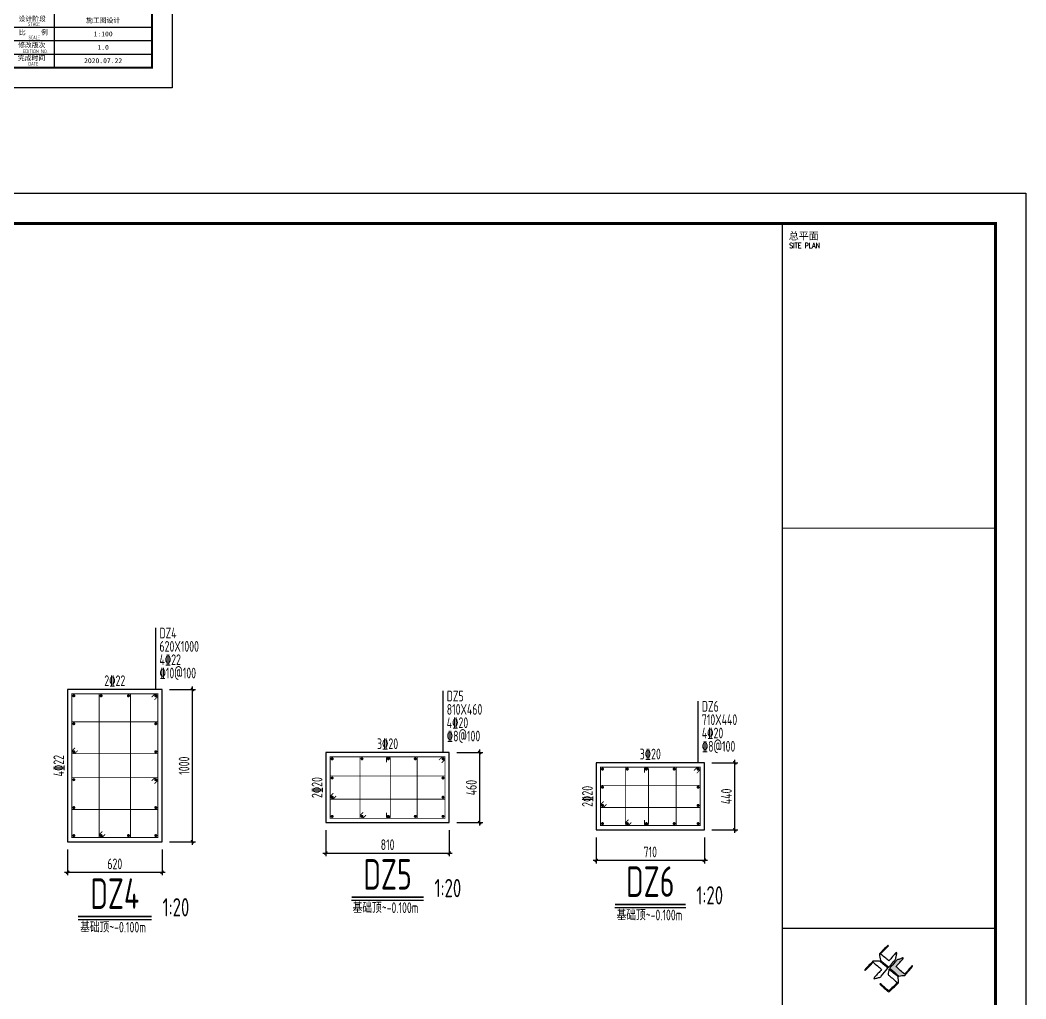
# Model space of a CAD drawing. Extents: x 2303022 to 2899168, y 17226141 to 18257813.
# Drawn here: x 2612821 to 2662360, y 18101864 to 18150074 of the extents above; entities that cross this region are included whole.
import ezdxf
from ezdxf.enums import TextEntityAlignment as Align

# ---------------------------------------------------------------- set-up
doc = ezdxf.new("R2010")
doc.units = 0
doc.header["$LTSCALE"] = 1000
doc.header["$MEASUREMENT"] = 0
doc.layers.get('Defpoints').update_dxf_attribs({"color": 250})
for name, color, linetype in [('COLU_DE', 7, 'Continuous'), ('COLU_DE_DIM', 3, 'Continuous'), ('COLU_DE_NUM', 7, 'Continuous'), ('COLU_DE_REIN', 1, 'Continuous'), ('COLU_DE_TEXT', 7, 'Continuous'), ('LVTRY', 6, 'Continuous'), ('PUB_TITLE', 4, 'Continuous'), ('TK', 4, 'Continuous')]:
    doc.layers.add(name, color=color, linetype=linetype)
doc.styles.add('ROMANS', font='romans', dxfattribs={"width": 0.65, "height": 231.275})
doc.styles.add('TSSD_Dimension', font='Tssdeng.shx', dxfattribs={"width": 0.7, "bigfont": 'hztxt.shx'})
doc.styles.add('TSSD_Label', font='tssdeng.shx', dxfattribs={"width": 0.7, "bigfont": 'hztxt.shx'})
doc.styles.add('TSSD_REIN', font='tssdeng.shx', dxfattribs={"width": 0.7, "bigfont": 'tssdchn.shx'})
doc.styles.add('图签宋体', font='', dxfattribs={"height": 300})
doc.styles.get('图签宋体').set_extended_font_data('NSimSun')
doc.dimstyles.new('TSSD_20_150', dxfattribs={"dimtxt": 525, "dimasz": 150, "dimexe": 150, "dimexo": 375, "dimgap": 150, "dimtad": 1, "dimdec": 0, "dimlfac": 0.133333, "dimzin": 0, "dimdsep": 46, "dimtxsty": 'TSSD_Dimension', "dimblk": 'ARCHTICK', "dimblk1": 'ARCHTICK', "dimblk2": 'ARCHTICK', "dimcen": 0, "dimdle": 150, "dimclrt": 7, "dimadec": 0, "dimazin": 0, "dimtfac": 1, "dimtdec": 0, "dimtix": 1, "dimtmove": 2, "dimatfit": 3, "dimfxl": 0, "dimtolj": 1, "dimtzin": 0, "dimarcsym": 0})

# ---------------------------------------------------------------- blocks, each defined once
blk = doc.blocks.new('_ArchTick')
at = {"color": 0, "linetype": 'ByBlock', "const_width": 0.4}
blk.add_lwpolyline([(-0.5, -0.5), (0.5, 0.5)], dxfattribs=at)
blk = doc.blocks.new('*D316')
at = {"layer": 'COLU_DE_DIM', "color": 0, "lineweight": -2}
for p, q in [((2620185, 18117101), (2621460, 18117101)), ((2621310, 18109451), (2621310, 18117251)), ((2620185, 18109601), (2621460, 18109601))]:
    blk.add_line(p, q, dxfattribs=at)
at = {"layer": 'Defpoints', "color": 0}
for p in [(2619810, 18117101), (2621310, 18117101), (2619810, 18109601)]:
    blk.add_point(p, dxfattribs=at)
at = {"layer": 'COLU_DE_DIM', "color": 0, "lineweight": -2, "xscale": 150, "yscale": 150, "zscale": 150}
for p, rotation in [((2621310, 18117101), 90), ((2621310, 18109601), 270)]:
    blk.add_blockref('_ArchTick', p, dxfattribs=dict(at, rotation=rotation))
at = {"layer": 'COLU_DE_DIM', "color": 7, "insert": (2620897, 18113351), "char_height": 525, "attachment_point": 5, "rotation": 90, "style": 'TSSD_Dimension'}
blk.add_mtext('\\A1;1000', dxfattribs=at)
blk = doc.blocks.new('*D317')
at = {"layer": 'COLU_DE_DIM', "color": 0, "lineweight": -2}
for p, q in [((2615160, 18109226), (2615160, 18107951)), ((2619810, 18109226), (2619810, 18107951)), ((2615010, 18108101), (2619960, 18108101))]:
    blk.add_line(p, q, dxfattribs=at)
at = {"layer": 'Defpoints', "color": 0}
for p in [(2615160, 18109601), (2619810, 18109601), (2619810, 18108101)]:
    blk.add_point(p, dxfattribs=at)
at = {"layer": 'COLU_DE_DIM', "color": 0, "lineweight": -2, "xscale": 150, "yscale": 150, "zscale": 150, "rotation": 180}
blk.add_blockref('_ArchTick', (2615160, 18108101), dxfattribs=at)
at = {"layer": 'COLU_DE_DIM', "color": 0, "lineweight": -2, "xscale": 150, "yscale": 150, "zscale": 150}
blk.add_blockref('_ArchTick', (2619810, 18108101), dxfattribs=at)
at = {"layer": 'COLU_DE_DIM', "color": 7, "insert": (2617485, 18108513), "char_height": 525, "attachment_point": 5, "style": 'TSSD_Dimension'}
blk.add_mtext('\\A1;620', dxfattribs=at)
blk = doc.blocks.new('*D318')
at = {"layer": 'COLU_DE_DIM', "color": 0, "lineweight": -2}
for p, q in [((2634333, 18113997), (2635608, 18113997)), ((2635458, 18110397), (2635458, 18114147)), ((2634333, 18110547), (2635608, 18110547))]:
    blk.add_line(p, q, dxfattribs=at)
at = {"layer": 'Defpoints', "color": 0}
for p in [(2633958, 18113997), (2635458, 18113997), (2633958, 18110547)]:
    blk.add_point(p, dxfattribs=at)
at = {"layer": 'COLU_DE_DIM', "color": 0, "lineweight": -2, "xscale": 150, "yscale": 150, "zscale": 150}
for p, rotation in [((2635458, 18113997), 90), ((2635458, 18110547), 270)]:
    blk.add_blockref('_ArchTick', p, dxfattribs=dict(at, rotation=rotation))
at = {"layer": 'COLU_DE_DIM', "color": 7, "insert": (2635046, 18112272), "char_height": 525, "attachment_point": 5, "rotation": 90, "style": 'TSSD_Dimension'}
blk.add_mtext('\\A1;460', dxfattribs=at)
blk = doc.blocks.new('*D319')
at = {"layer": 'COLU_DE_DIM', "color": 0, "lineweight": -2}
for p, q in [((2627883, 18110172), (2627883, 18108897)), ((2633958, 18110172), (2633958, 18108897)), ((2627733, 18109047), (2634108, 18109047))]:
    blk.add_line(p, q, dxfattribs=at)
at = {"layer": 'Defpoints', "color": 0}
for p in [(2627883, 18110547), (2633958, 18110547), (2633958, 18109047)]:
    blk.add_point(p, dxfattribs=at)
at = {"layer": 'COLU_DE_DIM', "color": 0, "lineweight": -2, "xscale": 150, "yscale": 150, "zscale": 150, "rotation": 180}
blk.add_blockref('_ArchTick', (2627883, 18109047), dxfattribs=at)
at = {"layer": 'COLU_DE_DIM', "color": 0, "lineweight": -2, "xscale": 150, "yscale": 150, "zscale": 150}
blk.add_blockref('_ArchTick', (2633958, 18109047), dxfattribs=at)
at = {"layer": 'COLU_DE_DIM', "color": 7, "insert": (2630921, 18109459), "char_height": 525, "attachment_point": 5, "style": 'TSSD_Dimension'}
blk.add_mtext('\\A1;810', dxfattribs=at)
blk = doc.blocks.new('*D320')
at = {"layer": 'COLU_DE_DIM', "color": 0, "lineweight": -2}
for p, q in [((2646897, 18113490), (2648172, 18113490)), ((2648022, 18110040), (2648022, 18113640)), ((2646897, 18110190), (2648172, 18110190))]:
    blk.add_line(p, q, dxfattribs=at)
at = {"layer": 'Defpoints', "color": 0}
for p in [(2646522, 18113490), (2648022, 18113490), (2646522, 18110190)]:
    blk.add_point(p, dxfattribs=at)
at = {"layer": 'COLU_DE_DIM', "color": 0, "lineweight": -2, "xscale": 150, "yscale": 150, "zscale": 150}
for p, rotation in [((2648022, 18113490), 90), ((2648022, 18110190), 270)]:
    blk.add_blockref('_ArchTick', p, dxfattribs=dict(at, rotation=rotation))
at = {"layer": 'COLU_DE_DIM', "color": 7, "insert": (2647610, 18111840), "char_height": 525, "attachment_point": 5, "rotation": 90, "style": 'TSSD_Dimension'}
blk.add_mtext('\\A1;440', dxfattribs=at)
blk = doc.blocks.new('*D321')
at = {"layer": 'COLU_DE_DIM', "color": 0, "lineweight": -2}
for p, q in [((2641197, 18109815), (2641197, 18108540)), ((2646522, 18109815), (2646522, 18108540)), ((2641047, 18108690), (2646672, 18108690))]:
    blk.add_line(p, q, dxfattribs=at)
at = {"layer": 'Defpoints', "color": 0}
for p in [(2641197, 18110190), (2646522, 18110190), (2646522, 18108690)]:
    blk.add_point(p, dxfattribs=at)
at = {"layer": 'COLU_DE_DIM', "color": 0, "lineweight": -2, "xscale": 150, "yscale": 150, "zscale": 150, "rotation": 180}
blk.add_blockref('_ArchTick', (2641197, 18108690), dxfattribs=at)
at = {"layer": 'COLU_DE_DIM', "color": 0, "lineweight": -2, "xscale": 150, "yscale": 150, "zscale": 150}
blk.add_blockref('_ArchTick', (2646522, 18108690), dxfattribs=at)
at = {"layer": 'COLU_DE_DIM', "color": 7, "insert": (2643860, 18109102), "char_height": 525, "attachment_point": 5, "style": 'TSSD_Dimension'}
blk.add_mtext('\\A1;710', dxfattribs=at)
blk = doc.blocks.new('A$C053D6479')
at = {"layer": 'PUB_TITLE'}
h = blk.add_hatch(color=256, dxfattribs=at)
h.dxf.hatch_style = 1
edge = h.paths.add_edge_path()
edge.add_spline(control_points=[(1026, 827), (1105, 920), (1188, 1008), (1266, 1102)], knot_values=[13, 13, 13, 13, 14, 14, 14, 14], degree=3, periodic=0)
edge.add_spline(control_points=[(1266, 1102), (1258, 1111), (1249, 1119), (1239, 1116)], knot_values=[12, 12, 12, 12, 13, 13, 13, 13], degree=3, periodic=0)
edge.add_spline(control_points=[(1239, 1116), (1210, 1107), (1179, 1092), (1144, 1077)], knot_values=[11, 11, 11, 11, 12, 12, 12, 12], degree=3, periodic=0)
edge.add_spline(control_points=[(1144, 1077), (1109, 1063), (1069, 1053), (1047, 1038)], knot_values=[10, 10, 10, 10, 11, 11, 11, 11], degree=3, periodic=0)
edge.add_spline(control_points=[(1047, 1038), (1028, 1026), (1007, 992), (991, 972)], knot_values=[9, 9, 9, 9, 10, 10, 10, 10], degree=3, periodic=0)
edge.add_spline(control_points=[(991, 972), (942, 913), (899, 868), (849, 810)], knot_values=[8, 8, 8, 8, 9, 9, 9, 9], degree=3, periodic=0)
edge.add_spline(control_points=[(849, 810), (842, 801), (822, 776), (822, 775)], knot_values=[7, 7, 7, 7, 8, 8, 8, 8], degree=3, periodic=0)
edge.add_spline(control_points=[(822, 775), (823, 771), (848, 752), (859, 744)], knot_values=[6, 6, 6, 6, 7, 7, 7, 7], degree=3, periodic=0)
edge.add_spline(control_points=[(859, 744), (949, 670), (1035, 592), (1122, 521)], knot_values=[5, 5, 5, 5, 6, 6, 6, 6], degree=3, periodic=0)
edge.add_spline(control_points=[(1122, 521), (1153, 527), (1185, 530), (1217, 533)], knot_values=[4, 4, 4, 4, 5, 5, 5, 5], degree=3, periodic=0)
edge.add_spline(control_points=[(1217, 533), (1246, 535), (1293, 532), (1316, 542)], knot_values=[3, 3, 3, 3, 4, 4, 4, 4], degree=3, periodic=0)
edge.add_spline(control_points=[(1316, 542), (1327, 547), (1338, 565), (1349, 579)], knot_values=[2, 2, 2, 2, 3, 3, 3, 3], degree=3, periodic=0)
edge.add_spline(control_points=[(1349, 579), (1423, 670), (1507, 759), (1572, 848)], knot_values=[1, 1, 1, 1, 2, 2, 2, 2], degree=3, periodic=0)
edge.add_spline(control_points=[(1572, 848), (1564, 852), (1561, 861), (1551, 862)], knot_values=[0, 0, 0, 0, 1, 1, 1, 1], degree=3, periodic=0)
edge.add_spline(control_points=[(1551, 862), (1469, 769), (1393, 671), (1310, 579)], knot_values=[15, 15, 15, 15, 16, 16, 16, 16], degree=3, periodic=0)
edge.add_spline(control_points=[(1310, 579), (1216, 662), (1118, 742), (1026, 827)], knot_values=[14, 14, 14, 14, 15, 15, 15, 15], degree=3, periodic=0)
at = {"layer": 'TK'}
for points, knots in [([(1031, 1298), (1066, 1286), (1054, 1262), (1045, 1224), (1036, 1188), (1031, 1158), (1024, 1121), (1020, 1104), (1017, 1085), (1012, 1071), (1004, 1052), (976, 1026), (956, 1003), (906, 946), (866, 899), (814, 839), (806, 829), (789, 806), (787, 806), (777, 804), (728, 856), (719, 864), (651, 922), (580, 978), (514, 1036), (509, 1106), (488, 1176), (479, 1247), (570, 1343), (663, 1436), (758, 1526), (764, 1523), (768, 1518), (774, 1515), (693, 1422), (599, 1343), (520, 1249), (607, 1171), (698, 1096), (789, 1021), (874, 1109), (950, 1206), (1031, 1298)], [0, 0, 0, 0, 1, 1, 1, 2, 2, 2, 3, 3, 3, 4, 4, 4, 5, 5, 5, 6, 6, 6, 7, 7, 7, 8, 8, 8, 9, 9, 9, 10, 10, 10, 11, 11, 11, 12, 12, 12, 13, 13, 13, 14, 14, 14, 14]), ([(555, 949), (624, 891), (699, 833), (760, 773), (689, 691), (614, 604), (539, 517), (529, 505), (516, 487), (506, 482), (492, 475), (469, 472), (452, 467), (416, 456), (383, 448), (342, 438), (323, 433), (297, 422), (293, 440), (291, 452), (313, 470), (322, 480), (400, 566), (477, 652), (553, 736), (460, 815), (366, 894), (270, 970), (183, 883), (101, 791), (16, 703), (-18, 714), (9, 735), (28, 755), (103, 838), (192, 930), (266, 1005), (319, 1009), (387, 1005), (442, 1007), (456, 1008), (472, 1011), (485, 1007), (507, 1000), (534, 967), (555, 949)], [0, 0, 0, 0, 1, 1, 1, 2, 2, 2, 3, 3, 3, 4, 4, 4, 5, 5, 5, 6, 6, 6, 7, 7, 7, 8, 8, 8, 9, 9, 9, 10, 10, 10, 11, 11, 11, 12, 12, 12, 13, 13, 13, 14, 14, 14, 15, 15, 15, 15]), ([(1551, 862), (1561, 861), (1564, 852), (1572, 848), (1507, 759), (1423, 670), (1349, 579), (1338, 565), (1327, 547), (1316, 542), (1293, 532), (1246, 535), (1217, 533), (1185, 530), (1153, 527), (1122, 521), (1035, 592), (949, 670), (859, 744), (848, 752), (823, 771), (822, 775), (822, 776), (842, 801), (849, 810), (899, 868), (942, 913), (991, 972), (1007, 992), (1028, 1026), (1047, 1038), (1069, 1053), (1109, 1063), (1144, 1077), (1179, 1092), (1210, 1107), (1239, 1116), (1249, 1119), (1258, 1111), (1266, 1102), (1188, 1008), (1105, 920), (1026, 827), (1118, 742), (1216, 662), (1310, 579), (1393, 671), (1469, 769), (1551, 862)], [0, 0, 0, 0, 1, 1, 1, 2, 2, 2, 3, 3, 3, 4, 4, 4, 5, 5, 5, 6, 6, 6, 7, 7, 7, 8, 8, 8, 9, 9, 9, 10, 10, 10, 11, 11, 11, 12, 12, 12, 13, 13, 13, 14, 14, 14, 15, 15, 15, 16, 16, 16, 16]), ([(1097, 490), (1100, 425), (1106, 361), (1107, 294), (1018, 207), (925, 121), (830, 33), (818, 21), (800, 0), (787, 0), (768, -1), (725, 49), (712, 60), (662, 103), (616, 143), (568, 186), (545, 207), (518, 224), (499, 250), (501, 259), (511, 261), (516, 267), (609, 192), (696, 111), (785, 33), (883, 118), (977, 208), (1070, 298), (992, 373), (892, 456), (803, 534), (791, 544), (768, 561), (766, 569), (761, 588), (776, 634), (780, 655), (785, 690), (788, 721), (795, 746), (897, 661), (998, 576), (1097, 490)], [0, 0, 0, 0, 1, 1, 1, 2, 2, 2, 3, 3, 3, 4, 4, 4, 5, 5, 5, 6, 6, 6, 7, 7, 7, 8, 8, 8, 9, 9, 9, 10, 10, 10, 11, 11, 11, 12, 12, 12, 13, 13, 13, 14, 14, 14, 14])]:
    blk.add_open_spline(points, degree=3, knots=knots, dxfattribs=at)
blk = doc.blocks.new('GeYuanFrame_32285100', base_point=(20.09, 4.53))
at = {"layer": 'TK'}
blk.add_lwpolyline([(20.09, 4.53), (20.09, 598.53), (861.09, 598.53), (861.09, 4.53)], close=True, dxfattribs=at)
at = {"layer": 'TK', "const_width": 1}
blk.add_lwpolyline([(45.09, 588.53), (851.09, 588.53), (851.09, 14.53), (45.09, 14.53)], close=True, dxfattribs=at)
at = {"layer": 'TK'}
for points, const_width in [([(781.09, 588.53), (781.09, 14.53)], 0.4), ([(781.09, 488.5), (851.09, 488.5)], 0.35), ([(781.09, 357.14), (851.09, 357.14)], 0.35)]:
    blk.add_lwpolyline(points, dxfattribs=dict(at, const_width=const_width))
at = {"layer": 'PUB_TITLE', "xscale": 0.01000000000021828, "yscale": 0.01000000000021828, "zscale": 0.01}
blk.add_blockref('A$C053D6479', (808.19, 336.27), dxfattribs=at)
at = {"layer": 'TK', "style": '图签宋体'}
blk.add_text('总平面', height=2.4, dxfattribs=at).set_placement((783.23, 583.28))
at = {"layer": 'TK', "style": 'ROMANS', "width": 0.76}
blk.add_text('SITE PLAN', height=1.697, dxfattribs=at).set_placement((783.35, 580.49))
blk = doc.blocks.new('GeYuanFrame_02065267', base_point=(20.09, 4.53))
at = {"layer": 'PUB_TITLE'}
blk.add_lwpolyline([(803.09, 14.53), (803.09, 111.33)], dxfattribs=at)
at = {"layer": 'TK'}
for p, q in [((781.09, 34.37), (851.09, 34.37)), ((781.09, 27.77), (851.09, 27.77)), ((781.09, 21.17), (851.09, 21.17)), ((781.09, 14.53), (851.09, 14.53))]:
    blk.add_line(p, q, dxfattribs=at)
blk.add_lwpolyline([(20.09, 4.53), (20.09, 598.53), (861.09, 598.53), (861.09, 4.53)], close=True, dxfattribs=at)
at = {"layer": 'TK', "const_width": 1}
blk.add_lwpolyline([(45.09, 588.53), (851.09, 588.53), (851.09, 14.53), (45.09, 14.53)], close=True, dxfattribs=at)
at = {"layer": 'TK', "style": '图签宋体'}
for s, p in [('设计阶段', (785.45, 37.32)), ('比    例', (785.59, 30.63)), ('修改版次', (785.24, 24.41)), ('完成时间', (785.11, 18.02))]:
    blk.add_text(s, height=2.4, dxfattribs=at).set_placement(p)
at = {"layer": 'TK', "style": 'TSSD_REIN'}
for s, width, p in [('STAGE', 0.7, (790.09, 35.03)), ('SCALE', 0.7, (790.38, 28.42)), ('EDITION NO.', 0.8, (787.53, 21.64)), ('DATE', 0.7, (790.33, 15.45))]:
    blk.add_text(s, height=1.8, dxfattribs=dict(at, width=width)).set_placement(p)
at = {"layer": 'TK', "char_height": 2.4, "width": 48, "attachment_point": 5, "style": '图签宋体'}
for s, insert in [('施工图设计', (827.09, 37.67)), ('1:100', (827.09, 31.07)), ('1.0', (827.09, 24.47)), ('2020.07.22', (827.09, 17.88))]:
    blk.add_mtext(s, dxfattribs=dict(at, insert=insert))

msp = doc.modelspace()

# ---------------------------------------------------------------- linework, layer by layer
at = {"layer": 'COLU_DE'}
for points in [[(2619809.6, 18117100.6), (2615159.6, 18117100.6), (2615159.6, 18109600.6), (2619809.6, 18109600.6)], [(2633958.1, 18113996.8), (2627883.1, 18113996.8), (2627883.1, 18110546.8), (2633958.1, 18110546.8)], [(2646522.2, 18113489.6), (2641197.2, 18113489.6), (2641197.2, 18110189.6), (2646522.2, 18110189.6)]]:
    msp.add_lwpolyline(points, close=True, dxfattribs=at)
at = {"layer": 'COLU_DE_NUM'}
for p, q in [((2629143.7, 18106721.8), (2632697.5, 18106721.8)), ((2642115.1, 18106364.6), (2645604.3, 18106364.6)), ((2615675.4, 18105775.6), (2619293.8, 18105775.6))]:
    msp.add_line(p, q, dxfattribs=at)
at = {"layer": 'COLU_DE_NUM', "const_width": 75}
for points in [[(2629143.7, 18106871.8), (2632697.5, 18106871.8)], [(2642115.1, 18106514.6), (2645604.3, 18106514.6)], [(2615675.4, 18105925.6), (2619293.8, 18105925.6)]]:
    msp.add_lwpolyline(points, dxfattribs=at)
at = {"layer": 'COLU_DE_REIN', "const_width": 45}
for points in [[(2619435.5, 18116588.7), (2619599.6, 18116752.7), (2619599.6, 18116890.6), (2615369.6, 18116890.6), (2615369.6, 18109810.6), (2619599.6, 18109810.6), (2619599.6, 18116890.6), (2619461.7, 18116890.6), (2619297.6, 18116726.5)], [(2616870.4, 18110104.3), (2616714.6, 18109948.5), (2616714.6, 18109810.6), (2618254.6, 18109810.6), (2618254.6, 18116890.6), (2616714.6, 18116890.6), (2616714.6, 18109810.6), (2616852.5, 18109810.6), (2617008.3, 18109966.4)], [(2615525.4, 18114235.3), (2615369.6, 18114079.5), (2615369.6, 18113941.6), (2619599.6, 18113941.6), (2619599.6, 18115513.6), (2615369.6, 18115513.6), (2615369.6, 18113941.6), (2615507.5, 18113941.6), (2615663.3, 18114097.4)], [(2633584, 18113484.9), (2633748.1, 18113649), (2633748.1, 18113786.8), (2628093.1, 18113786.8), (2628093.1, 18110756.8), (2633748.1, 18110756.8), (2633748.1, 18113786.8), (2633610.2, 18113786.8), (2633446.1, 18113622.8)], [(2629718.2, 18111050.6), (2629562.4, 18110894.7), (2629562.4, 18110756.8), (2632383.1, 18110756.8), (2632383.1, 18113786.8), (2629562.4, 18113786.8), (2629562.4, 18110756.8), (2629700.3, 18110756.8), (2629856.1, 18110912.7)], [(2646148.2, 18112977.7), (2646312.2, 18113141.8), (2646312.2, 18113279.6), (2641407.2, 18113279.6), (2641407.2, 18110399.6), (2646312.2, 18110399.6), (2646312.2, 18113279.6), (2646174.3, 18113279.6), (2646010.3, 18113115.6)], [(2642787.7, 18110693.4), (2642631.8, 18110537.5), (2642631.8, 18110399.6), (2645134.7, 18110399.6), (2645134.7, 18113279.6), (2642631.8, 18113279.6), (2642631.8, 18110399.6), (2642769.7, 18110399.6), (2642925.5, 18110555.5)], [(2619443.8, 18112465.9), (2619599.6, 18112621.7), (2619599.6, 18112759.6), (2615369.6, 18112759.6), (2615369.6, 18111187.6), (2619599.6, 18111187.6), (2619599.6, 18112759.6), (2619461.7, 18112759.6), (2619305.9, 18112603.8)], [(2628248.9, 18111995.6), (2628093.1, 18111839.7), (2628093.1, 18111701.8), (2633748.1, 18111701.8), (2633748.1, 18112841.8), (2628093.1, 18112841.8), (2628093.1, 18111701.8), (2628231, 18111701.8), (2628386.8, 18111857.7)], [(2641563.1, 18111588.4), (2641407.2, 18111432.5), (2641407.2, 18111294.6), (2646312.2, 18111294.6), (2646312.2, 18112384.6), (2641407.2, 18112384.6), (2641407.2, 18111294.6), (2641545.1, 18111294.6), (2641700.9, 18111450.5)]]:
    msp.add_lwpolyline(points, dxfattribs=at)
at = {"layer": 'COLU_DE_REIN', "const_width": 75}
for points in [[(2615429.6, 18116793.1, 1), (2615504.6, 18116793.1, 1)], [(2616774.6, 18116793.1, 1), (2616849.6, 18116793.1, 1)], [(2618119.6, 18116793.1, 1), (2618194.6, 18116793.1, 1)], [(2619464.6, 18116793.1, 1), (2619539.6, 18116793.1, 1)], [(2615429.6, 18115416.1, 1), (2615504.6, 18115416.1, 1)], [(2619464.6, 18115416.1, 1), (2619539.6, 18115416.1, 1)], [(2615429.6, 18114039.1, 1), (2615504.6, 18114039.1, 1)], [(2619464.6, 18114039.1, 1), (2619539.6, 18114039.1, 1)], [(2628153.1, 18113689.3, 1), (2628228.1, 18113689.3, 1)], [(2629622.4, 18113689.3, 1), (2629697.4, 18113689.3, 1)], [(2630921.1, 18113689.3, 1), (2630996.1, 18113689.3, 1)], [(2632248.1, 18113689.3, 1), (2632323.1, 18113689.3, 1)], [(2633613.1, 18113689.3, 1), (2633688.1, 18113689.3, 1)], [(2641467.2, 18113182.1, 1), (2641542.2, 18113182.1, 1)], [(2642691.8, 18113182.1, 1), (2642766.8, 18113182.1, 1)], [(2643631.2, 18113182.1, 1), (2643706.2, 18113182.1, 1)], [(2644999.7, 18113182.1, 1), (2645074.7, 18113182.1, 1)], [(2646177.2, 18113182.1, 1), (2646252.2, 18113182.1, 1)], [(2615429.6, 18112662.1, 1), (2615504.6, 18112662.1, 1)], [(2619464.6, 18112662.1, 1), (2619539.6, 18112662.1, 1)], [(2628153.1, 18112744.3, 1), (2628228.1, 18112744.3, 1)], [(2633613.1, 18112744.3, 1), (2633688.1, 18112744.3, 1)], [(2641467.2, 18112287.1, 1), (2641542.2, 18112287.1, 1)], [(2646177.2, 18112287.1, 1), (2646252.2, 18112287.1, 1)], [(2628153.1, 18111799.3, 1), (2628228.1, 18111799.3, 1)], [(2633613.1, 18111799.3, 1), (2633688.1, 18111799.3, 1)], [(2641467.2, 18111392.1, 1), (2641542.2, 18111392.1, 1)], [(2646177.2, 18111392.1, 1), (2646252.2, 18111392.1, 1)], [(2615429.6, 18111285.1, 1), (2615504.6, 18111285.1, 1)], [(2619464.6, 18111285.1, 1), (2619539.6, 18111285.1, 1)], [(2628153.1, 18110854.3, 1), (2628228.1, 18110854.3, 1)], [(2629622.4, 18110854.3, 1), (2629697.4, 18110854.3, 1)], [(2630921.1, 18110854.3, 1), (2630996.1, 18110854.3, 1)], [(2632248.1, 18110854.3, 1), (2632323.1, 18110854.3, 1)], [(2633613.1, 18110854.3, 1), (2633688.1, 18110854.3, 1)], [(2641467.2, 18110497.1, 1), (2641542.2, 18110497.1, 1)], [(2642691.8, 18110497.1, 1), (2642766.8, 18110497.1, 1)], [(2643631.2, 18110497.1, 1), (2643706.2, 18110497.1, 1)], [(2644999.7, 18110497.1, 1), (2645074.7, 18110497.1, 1)], [(2646177.2, 18110497.1, 1), (2646252.2, 18110497.1, 1)], [(2615429.6, 18109908.1, 1), (2615504.6, 18109908.1, 1)], [(2616774.6, 18109908.1, 1), (2616849.6, 18109908.1, 1)], [(2618119.6, 18109908.1, 1), (2618194.6, 18109908.1, 1)], [(2619464.6, 18109908.1, 1), (2619539.6, 18109908.1, 1)]]:
    msp.add_lwpolyline(points, format="xyb", close=True, dxfattribs=at)
at = {"layer": 'COLU_DE_REIN', "const_width": 45}
for points in [[(2630861.1, 18113509.3), (2630861.1, 18113689.3, -1), (2631056.1, 18113689.3), (2631056.1, 18110854.3, -1), (2630861.1, 18110854.3), (2630861.1, 18111034.3)], [(2643571.2, 18113002.1), (2643571.2, 18113182.1, -1), (2643766.2, 18113182.1), (2643766.2, 18110497.1, -1), (2643571.2, 18110497.1), (2643571.2, 18110677.1)]]:
    msp.add_lwpolyline(points, format="xyb", dxfattribs=at)
at = {"layer": 'COLU_DE_TEXT'}
for p, q in [((2619509.6, 18117100.6), (2619509.6, 18120145.6)), ((2633658.1, 18113996.8), (2633658.1, 18117041.8)), ((2646222.2, 18113489.6), (2646222.2, 18116534.6))]:
    msp.add_line(p, q, dxfattribs=at)

# ---------------------------------------------------------------- block references
at = {"layer": 'LVTRY'}
for name, p, xscale, yscale, zscale in [('GeYuanFrame_02065267', (2536209.8, 18146737.7), 100, 100, 100), ('GeYuanFrame_32285100', (2536209.8, 18052448.8), 150, 150, 150)]:
    msp.add_blockref(name, p, dxfattribs=dict(at, xscale=xscale, yscale=yscale, zscale=zscale))

# ---------------------------------------------------------------- texts
at = {"layer": 'COLU_DE_NUM', "style": 'TSSD_Label', "width": 0.7}
for s, p in [('DZ5', (2630920.6, 18107996.8)), ('DZ6', (2643859.7, 18107639.6)), ('DZ4', (2617484.6, 18107050.6))]:
    msp.add_text(s, height=1500, dxfattribs=at).set_placement(p, align=Align.MIDDLE)
for p in [(2633230.6, 18106871.8), (2646127.7, 18106514.6), (2619836.6, 18105925.6)]:
    msp.add_text('1:20', height=900, dxfattribs=at).set_placement(p)
at = {"layer": 'COLU_DE_TEXT', "style": 'TSSD_REIN', "width": 0.7}
for s, p in [('DZ4', (2619684.6, 18119620.6)), ('620X1000', (2619684.6, 18118964.4)), ('4\x8422', (2619684.6, 18118308.1)), ('\x8410@100', (2619684.6, 18117651.9)), ('DZ5', (2633833.1, 18116516.8)), ('810X460', (2633833.1, 18115860.6)), ('DZ6', (2646397.2, 18116009.6)), ('710X440', (2646397.2, 18115353.4)), ('4\x8420', (2633833.1, 18115204.3)), ('\x848@100', (2633833.1, 18114548.1)), ('4\x8420', (2646397.2, 18114697.1)), ('\x848@100', (2646397.2, 18114040.9)), ('基础顶~-0.100m', (2629200.6, 18106094.3)), ('基础顶~-0.100m', (2642202.5, 18105733.3)), ('基础顶~-0.100m', (2615778.5, 18105134.8))]:
    msp.add_text(s, height=525, dxfattribs=at).set_placement(p)
for s, p in [('2\x8422', (2617484.6, 18117536.4)), ('3\x8420', (2630920.6, 18114432.6)), ('3\x8420', (2643859.7, 18113925.4))]:
    msp.add_text(s, height=525, dxfattribs=at).set_placement(p, align=Align.MIDDLE)
for s, p in [('4\x8422', (2614723.8, 18113350.6)), ('2\x8420', (2627447.3, 18112271.8)), ('2\x8420', (2640761.5, 18111839.6))]:
    msp.add_text(s, height=525, rotation=90, dxfattribs=at).set_placement(p, align=Align.MIDDLE)

# ---------------------------------------------------------------- dimensions: what is measured, and where the dimension line sits
at = {"layer": 'COLU_DE_DIM'}
for p1, p2, picture, middle in [((2619809.6, 18109600.6), (2619809.6, 18117100.6), '*D316', (2620897.1, 18113350.6)), ((2633958.1, 18110546.8), (2633958.1, 18113996.8), '*D318', (2635045.6, 18112271.8)), ((2646522.2, 18110189.6), (2646522.2, 18113489.6), '*D320', (2647609.7, 18111839.6)), ((2627883.1, 18110546.8), (2633958.1, 18110546.8), '*D319', (2630920.6, 18109459.3)), ((2641197.2, 18110189.6), (2646522.2, 18110189.6), '*D321', (2643859.7, 18109102.1)), ((2615159.6, 18109600.6), (2619809.6, 18109600.6), '*D317', (2617484.6, 18108513.1))]:
    dim = msp.add_aligned_dim(p1=p1, p2=p2, distance=-1500, dimstyle='TSSD_20_150', dxfattribs=at)
    dim.commit()
    dim.dimension.update_dxf_attribs({"geometry": picture, "text_midpoint": middle})

doc.saveas('drawing.dxf')
